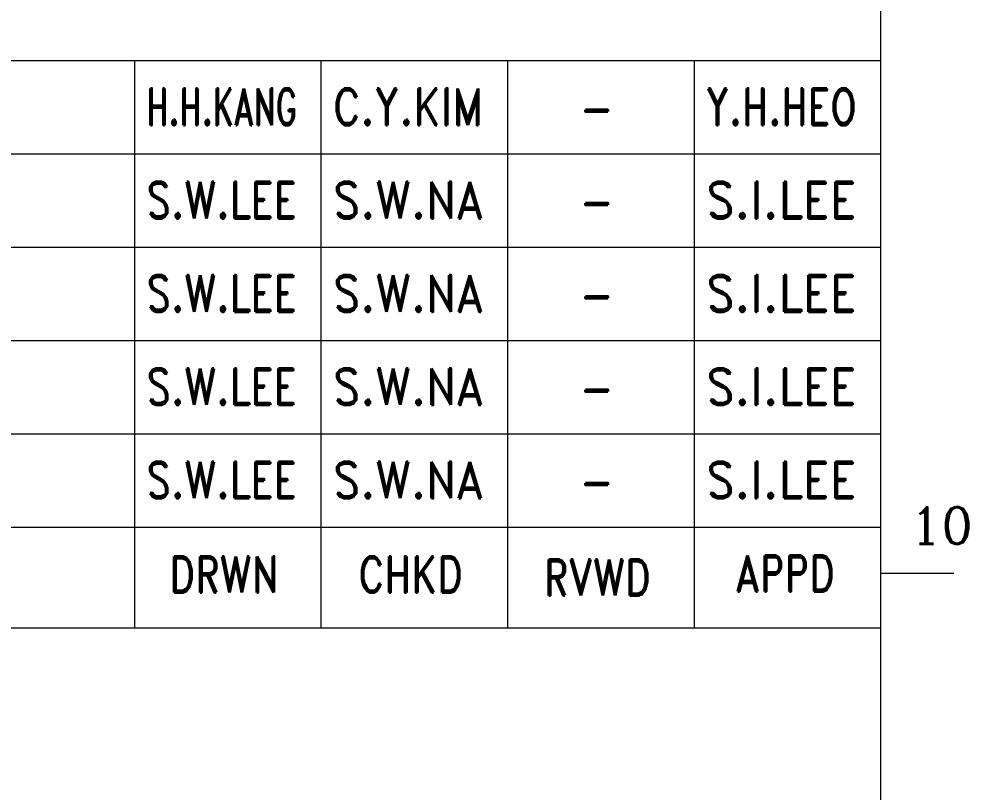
# Model space of a CAD drawing. Header units: millimetres. Extents: x -300 to 383236, y -195106 to -144646.
# Drawn here: x 376649 to 382259, y -185931 to -181363 of the extents above; entities that cross this region are included whole.
import ezdxf
from ezdxf.enums import TextEntityAlignment as Align

# ---------------------------------------------------------------- set-up
doc = ezdxf.new("R2010")
doc.units = ezdxf.units.MM
doc.header["$LTSCALE"] = 60
doc.layers.add('1', color=7, linetype='Continuous')
doc.layers.add('TAN-TIT', color=30, linetype='Continuous', lineweight=0)
doc.styles.add('COM', font='COMPLEX', dxfattribs={"height": 5})
doc.styles.add('KIM3', font='ROMAND.shx', dxfattribs={"width": 1.25, "height": 3})
doc.styles.add('RD6', font='ROMAND.shx', dxfattribs={"width": 0.83, "height": 6})

# ---------------------------------------------------------------- blocks, each defined once
blk = doc.blocks.new('A$C8e619059')
at = {"layer": 'TAN-TIT'}
blk.add_line((-18.379, 55.845), (-18.379, 0), dxfattribs=at)
blk = doc.blocks.new('BORDER')
at = {"layer": 'TAN-TIT'}
for p, q in [((232823, 3520), (232823, 164680)), ((232823, 44987), (193237, 44987)), ((221796, 44987), (221796, 33818)), ((225472, 44987), (225472, 33818)), ((229148, 44987), (229148, 33818)), ((232823, 43149), (193237, 43149)), ((232823, 41311), (193237, 41311)), ((232823, 39473), (193237, 39473)), ((232823, 37635), (193237, 37635)), ((232823, 35797), (193237, 35797)), ((232823, 34894), (234266, 34894)), ((193237, 33818), (232823, 33818))]:
    blk.add_line(p, q, dxfattribs=at)
at = {"xscale": 200, "yscale": 200, "zscale": 200}
blk.add_blockref('A$C8e619059', (221796, 33818), dxfattribs=at)
at = {"layer": 'TAN-TIT', "style": 'COM'}
blk.add_text('10', height=721, dxfattribs=at).set_placement((233400, 35471))
at = {"layer": 'TAN-TIT', "style": 'RD6', "width": 0.8}
for s, p in [('DRWN', (219887, 34516)), ('CHKD', (223563, 34516)), ('RVWD', (227241, 34457)), ('APPD', (230941, 34535))]:
    blk.add_text(s, height=706.9, dxfattribs=at).set_placement(p, align=Align.CENTER)

msp = doc.modelspace()

# ---------------------------------------------------------------- block references
at = {"layer": '1', "xscale": 0.3, "yscale": 0.3, "zscale": 0.3}
msp.add_blockref('BORDER', (311895.7, -195106.1), dxfattribs=at)

# ---------------------------------------------------------------- texts
at = {"style": 'KIM3'}
for s, width, p, p2 in [('H.H.KANG', 0.587257, (377403.1, -181989.8), (378292.3, -181989.8)), ('C.Y.KIM', 0.770775, (378505.8, -181989.8), (379395, -181989.8)), ('Y.H.HEO', 0.701844, (380711.3, -181989.8), (381600.5, -181989.8)), ('S.W.LEE', 0.71939, (377403.1, -182541.2), (378292.3, -182541.2)), ('S.W.NA', 0.799323, (378505.8, -182541.2), (379395, -182541.2)), ('S.I.LEE', 0.838125, (380711.3, -182541.2), (381600.5, -182541.2)), ('S.W.LEE', 0.71939, (377403.1, -183092.6), (378292.3, -183092.6)), ('S.W.NA', 0.799323, (378505.8, -183092.6), (379395, -183092.6)), ('S.I.LEE', 0.838125, (380711.3, -183092.6), (381600.5, -183092.6)), ('S.W.LEE', 0.71939, (377403.1, -183643.9), (378292.3, -183643.9)), ('S.W.NA', 0.799323, (378505.8, -183643.9), (379395, -183643.9)), ('S.I.LEE', 0.838125, (380711.3, -183643.9), (381600.5, -183643.9)), ('S.W.LEE', 0.71939, (377403.1, -184195.3), (378292.3, -184195.3)), ('S.W.NA', 0.799323, (378505.8, -184195.3), (379395, -184195.3)), ('S.I.LEE', 0.838125, (380711.3, -184195.3), (381600.5, -184195.3))]:
    msp.add_text(s, height=216.31, dxfattribs=dict(at, width=width)).set_placement(p, p2, align=Align.FIT)
at = {"style": 'KIM3', "width": 0.83}
for p in [(380063.8, -182003), (380063.8, -182554.4), (380063.8, -183105.7), (380063.8, -183657.1), (380063.8, -184208.5)]:
    msp.add_text('-', height=216.3, dxfattribs=at).set_placement(p, align=Align.CENTER)

doc.saveas('drawing.dxf')
